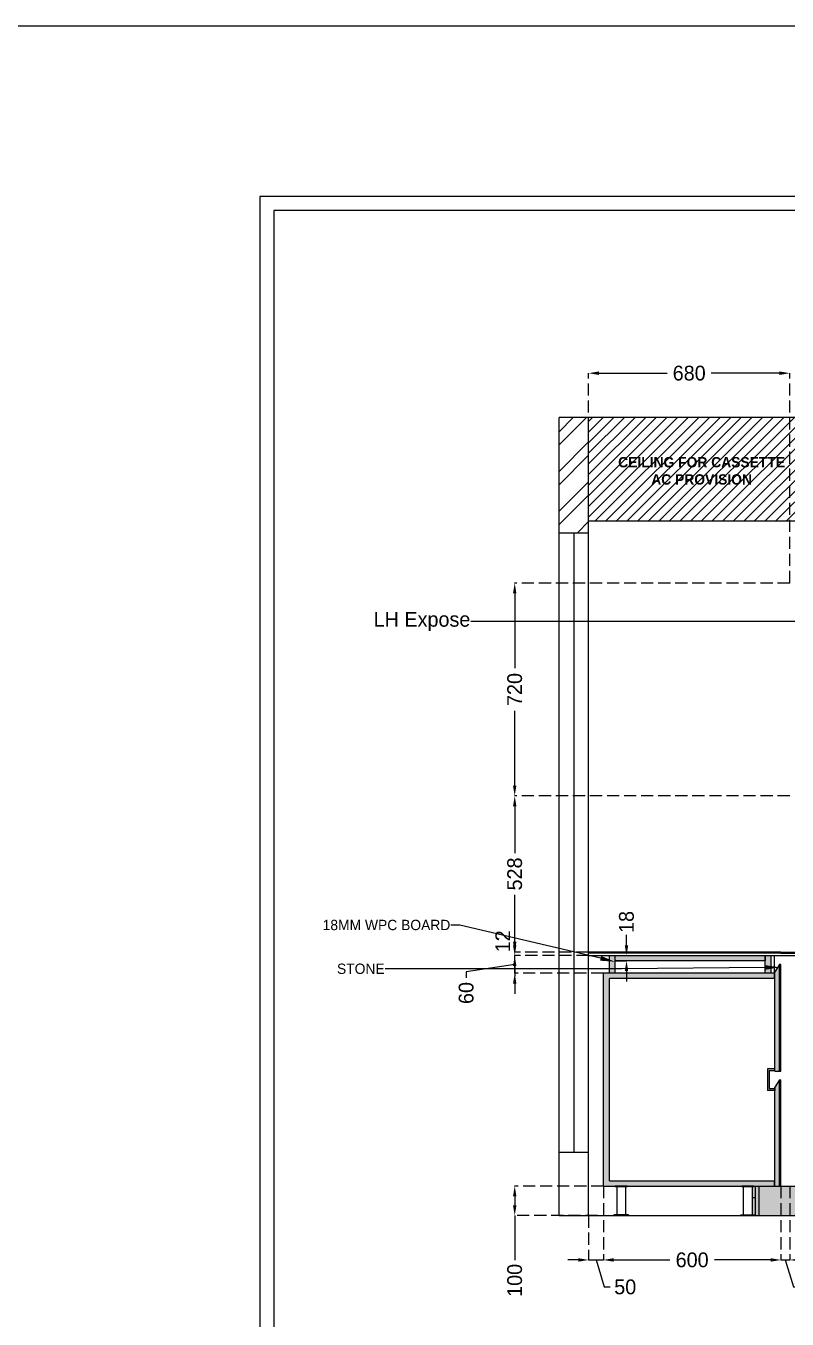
# Model space of a CAD drawing. Header units: millimetres. Extents: x -279428 to -243254, y -13605 to 1263.
# Drawn here: x -253285 to -250711, y -3112 to 1263 of the extents above; entities that cross this region are included whole.
import ezdxf
from ezdxf import colors
from ezdxf.entities.mleader import LeaderData, LeaderLine
from ezdxf.math import Vec2, Vec3

# ---------------------------------------------------------------- set-up
doc = ezdxf.new("R2010")
doc.units = ezdxf.units.MM
doc.linetypes.add('DGN Style 3', pattern=[57.66124, 41.1866, -16.47464])
for name, color, linetype in [('.', 7, 'Continuous'), ('Hatch', 251, 'Continuous'), ('kitchen line', 250, 'Continuous'), ('Measurement', 7, 'Continuous')]:
    doc.layers.add(name, color=color, linetype=linetype)
doc.layers.add('Text', color=7, linetype='Continuous', lineweight=0)
doc.styles.add('Kuche7', font='', dxfattribs={"height": 50})
doc.styles.get("Standard").update_dxf_attribs({"font": 'arial.ttf'})
doc.styles.get('Kuche7').set_extended_font_data('Montserrat')
doc.dimstyles.new('Kuche7', dxfattribs={"dimtxt": 50, "dimasz": 35, "dimexe": 0.18, "dimexo": 0.0625, "dimgap": 10, "dimtad": 0, "dimdec": 0, "dimzin": 0, "dimdsep": 46, "dimtxsty": 'Kuche7', "dimcen": 0.09, "dimclrd": 256, "dimclre": 254, "dimclrt": 1, "dimadec": 0, "dimazin": 0, "dimtfac": 1, "dimtdec": 0, "dimtofl": 0, "dimtmove": 0, "dimatfit": 3, "dimfxl": 1, "dimtolj": 1, "dimtzin": 0, "dimarcsym": 0})
pattern_1 = [(0, (-12286.505, -55548.752), (0, 6.985), [5.08, -1.905]), (90, (-12286.505, -55548.752), (-6.985, 4e-16), [5.08, -1.905])]

# ---------------------------------------------------------------- blocks, each defined once
blk = doc.blocks.new('*D35')
at = {"layer": 'Defpoints', "color": 0, "transparency": 16777216}
for p in [(-250702.2, 87.8), (-251382.2, -622.2), (-250702.2, -622.2)]:
    blk.add_point(p, dxfattribs=at)
at = {"layer": 'Measurement', "color": 254, "linetype": 'DGN Style 3', "lineweight": -2, "transparency": 16777216}
for p, q in [((-251382.2, -622.1), (-251382.2, 88)), ((-250702.2, -622.1), (-250702.2, 88))]:
    blk.add_line(p, q, dxfattribs=at)
at = {"layer": 'Measurement', "lineweight": -2, "transparency": 16777216}
for p, q in [((-251347.2, 87.8), (-251116.7, 87.8)), ((-250737.2, 87.8), (-250967.7, 87.8))]:
    blk.add_line(p, q, dxfattribs=at)
at = {"layer": 'Measurement', "transparency": 16777216}
for points in [[(-251347.2, 93.7), (-251347.2, 82), (-251382.2, 87.8)], [(-250737.2, 93.7), (-250737.2, 82), (-250702.2, 87.8)]]:
    blk.add_solid(points, dxfattribs=at)
at = {"layer": 'Measurement', "color": 1, "transparency": 16777216, "insert": (-251042.2, 87.8), "char_height": 50, "attachment_point": 5, "style": 'Kuche7'}
blk.add_mtext('\\A1;680', dxfattribs=at)
blk = doc.blocks.new('gdfg')
at = {"layer": 'kitchen line'}
for p, q in [((1063108.7, -251453.8), (1063148.7, -251453.8)), ((1063108.7, -251455.8), (1063108.7, -251453.8)), ((1063148.7, -251455.8), (1063108.7, -251455.8)), ((1063113.7, -251455.8), (1063113.7, -251551.8)), ((1063143.7, -251455.8), (1063143.7, -251551.8)), ((1063148.7, -251453.8), (1063148.7, -251455.8)), ((1063103.7, -251551.8), (1063153.7, -251551.8)), ((1063103.7, -251551.8), (1063103.7, -251553.8)), ((1063103.7, -251553.8), (1063153.7, -251553.8)), ((1063153.7, -251551.8), (1063153.7, -251553.8))]:
    blk.add_line(p, q, dxfattribs=at)
blk = doc.blocks.new('*D90')
at = {"layer": 'Defpoints', "color": 0, "transparency": 16777216}
for p in [(-251332.2, -2662.2), (-251382.2, -2762.2), (-251332.2, -2912.2)]:
    blk.add_point(p, dxfattribs=at)
at = {"layer": 'Measurement', "color": 254, "linetype": 'DGN Style 3', "lineweight": -2, "transparency": 16777216}
for p, q in [((-251332.2, -2662.2), (-251332.2, -2912.4)), ((-251382.2, -2762.2), (-251382.2, -2912.4))]:
    blk.add_line(p, q, dxfattribs=at)
at = {"layer": 'Measurement', "lineweight": -2, "transparency": 16777216}
for p, q in [((-251417.2, -2912.2), (-251452.2, -2912.2)), ((-251382.2, -2912.2), (-251332.2, -2912.2)), ((-251357.2, -2912.2), (-251329.7, -3003.6)), ((-251297.2, -2912.2), (-251262.2, -2912.2)), ((-251329.7, -3003.6), (-251309.7, -3003.6))]:
    blk.add_line(p, q, dxfattribs=at)
at = {"layer": 'Measurement', "transparency": 16777216}
for points in [[(-251417.2, -2906.3), (-251417.2, -2918), (-251382.2, -2912.2)], [(-251297.2, -2906.3), (-251297.2, -2918), (-251332.2, -2912.2)]]:
    blk.add_solid(points, dxfattribs=at)
at = {"layer": 'Measurement', "color": 1, "transparency": 16777216, "insert": (-251258.5, -3003.6), "char_height": 50, "attachment_point": 5, "style": 'Kuche7'}
blk.add_mtext('\\A1;50', dxfattribs=at)
blk = doc.blocks.new('*D91')
at = {"layer": 'Defpoints', "color": 0, "transparency": 16777216}
for p in [(-251332.2, -2662.2), (-250732.2, -2662.2), (-250732.2, -2912.2)]:
    blk.add_point(p, dxfattribs=at)
at = {"layer": 'Measurement', "color": 254, "linetype": 'DGN Style 3', "lineweight": -2, "transparency": 16777216}
for p, q in [((-251332.2, -2662.2), (-251332.2, -2912.4)), ((-250732.2, -2662.2), (-250732.2, -2912.4))]:
    blk.add_line(p, q, dxfattribs=at)
at = {"layer": 'Measurement', "lineweight": -2, "transparency": 16777216}
for p, q in [((-251297.2, -2912.2), (-251107.5, -2912.2)), ((-250767.2, -2912.2), (-250956.8, -2912.2))]:
    blk.add_line(p, q, dxfattribs=at)
at = {"layer": 'Measurement', "transparency": 16777216}
for points in [[(-251297.2, -2906.3), (-251297.2, -2918), (-251332.2, -2912.2)], [(-250767.2, -2906.3), (-250767.2, -2918), (-250732.2, -2912.2)]]:
    blk.add_solid(points, dxfattribs=at)
at = {"layer": 'Measurement', "color": 1, "transparency": 16777216, "insert": (-251032.2, -2912.2), "char_height": 50, "attachment_point": 5, "style": 'Kuche7'}
blk.add_mtext('\\A1;600', dxfattribs=at)
blk = doc.blocks.new('*D76')
at = {"layer": 'Defpoints', "color": 0, "transparency": 16777216}
for p in [(-250732.2, -2662.2), (-250702.2, -2662.2), (-250702.2, -2912.2)]:
    blk.add_point(p, dxfattribs=at)
at = {"layer": 'Measurement', "color": 254, "linetype": 'DGN Style 3', "lineweight": -2, "transparency": 16777216}
for p, q in [((-250732.2, -2662.2), (-250732.2, -2912.4)), ((-250702.2, -2662.2), (-250702.2, -2912.4))]:
    blk.add_line(p, q, dxfattribs=at)
at = {"layer": 'Measurement', "lineweight": -2, "transparency": 16777216}
for p, q in [((-250767.2, -2912.2), (-250802.2, -2912.2)), ((-250732.2, -2912.2), (-250702.2, -2912.2)), ((-250717.2, -2912.2), (-250689.7, -3003.6)), ((-250667.2, -2912.2), (-250632.2, -2912.2)), ((-250689.7, -3003.6), (-250669.7, -3003.6))]:
    blk.add_line(p, q, dxfattribs=at)
at = {"layer": 'Measurement', "transparency": 16777216}
for points in [[(-250767.2, -2906.3), (-250767.2, -2918), (-250732.2, -2912.2)], [(-250667.2, -2906.3), (-250667.2, -2918), (-250702.2, -2912.2)]]:
    blk.add_solid(points, dxfattribs=at)
at = {"layer": 'Measurement', "color": 1, "transparency": 16777216, "insert": (-250618.1, -3003.6), "char_height": 50, "attachment_point": 5, "style": 'Kuche7'}
blk.add_mtext('\\A1;30', dxfattribs=at)
blk = doc.blocks.new('*D82')
at = {"layer": 'Defpoints', "color": 0, "transparency": 16777216}
for p in [(-251632.2, -2662.2), (-251332.2, -2662.2), (-251352.2, -2762.2)]:
    blk.add_point(p, dxfattribs=at)
at = {"layer": 'Measurement', "color": 254, "linetype": 'DGN Style 3', "lineweight": -2, "transparency": 16777216}
for p, q in [((-251332.2, -2662.2), (-251632.4, -2662.2)), ((-251352.2, -2762.2), (-251632.4, -2762.2))]:
    blk.add_line(p, q, dxfattribs=at)
at = {"layer": 'Measurement', "lineweight": -2, "transparency": 16777216}
for p, q in [((-251632.2, -2697.2), (-251632.2, -2727.2)), ((-251632.2, -2762.2), (-251632.2, -2913.3))]:
    blk.add_line(p, q, dxfattribs=at)
at = {"layer": 'Measurement', "transparency": 16777216}
for points in [[(-251638, -2697.2), (-251626.4, -2697.2), (-251632.2, -2662.2)], [(-251638, -2727.2), (-251626.4, -2727.2), (-251632.2, -2762.2)]]:
    blk.add_solid(points, dxfattribs=at)
at = {"layer": 'Measurement', "color": 1, "transparency": 16777216, "insert": (-251632.2, -2981.3), "char_height": 50, "attachment_point": 5, "rotation": 90, "style": 'Kuche7'}
blk.add_mtext('\\A1;100', dxfattribs=at)
blk = doc.blocks.new('*D83')
at = {"layer": 'Defpoints', "color": 0, "transparency": 16777216}
for p in [(-251632.2, -1882.4), (-251382.2, -1882.4), (-251332.2, -1942.2)]:
    blk.add_point(p, dxfattribs=at)
at = {"layer": 'Measurement', "lineweight": -2, "transparency": 16777216}
for p, q in [((-251632.2, -1847.4), (-251632.2, -1812.4)), ((-251632.2, -1912.3), (-251796.3, -1937.4)), ((-251632.2, -1942.2), (-251632.2, -1882.4)), ((-251796.3, -1937.4), (-251796.3, -1957.4)), ((-251632.2, -1977.2), (-251632.2, -2012.2))]:
    blk.add_line(p, q, dxfattribs=at)
at = {"layer": 'Measurement', "color": 254, "linetype": 'DGN Style 3', "lineweight": -2, "transparency": 16777216}
for p, q in [((-251382.2, -1882.4), (-251632.4, -1882.4)), ((-251332.2, -1942.2), (-251632.4, -1942.2))]:
    blk.add_line(p, q, dxfattribs=at)
at = {"layer": 'Measurement', "transparency": 16777216}
for points in [[(-251638, -1847.4), (-251626.4, -1847.4), (-251632.2, -1882.4)], [(-251638, -1977.2), (-251626.4, -1977.2), (-251632.2, -1942.2)]]:
    blk.add_solid(points, dxfattribs=at)
at = {"layer": 'Measurement', "color": 1, "transparency": 16777216, "insert": (-251796.3, -2009.1), "char_height": 50, "attachment_point": 5, "rotation": 90, "style": 'Kuche7'}
blk.add_mtext('\\A1;60', dxfattribs=at)
blk = doc.blocks.new('*D84')
at = {"layer": 'Defpoints', "color": 0, "transparency": 16777216}
for p in [(-251632.2, -1870.4), (-251382.2, -1870.4), (-251382.2, -1882.4)]:
    blk.add_point(p, dxfattribs=at)
at = {"layer": 'Measurement', "lineweight": -2, "transparency": 16777216}
for p, q in [((-251632.2, -1835.4), (-251632.2, -1800.4)), ((-251632.2, -1917.4), (-251632.2, -1952.4))]:
    blk.add_line(p, q, dxfattribs=at)
at = {"layer": 'Measurement', "color": 254, "linetype": 'DGN Style 3', "lineweight": -2, "transparency": 16777216}
for p, q in [((-251382.2, -1870.4), (-251632.4, -1870.4)), ((-251382.2, -1882.4), (-251632.4, -1882.4))]:
    blk.add_line(p, q, dxfattribs=at)
at = {"layer": 'Measurement', "transparency": 16777216}
for points in [[(-251638, -1835.4), (-251626.4, -1835.4), (-251632.2, -1870.4)], [(-251638, -1917.4), (-251626.4, -1917.4), (-251632.2, -1882.4)]]:
    blk.add_solid(points, dxfattribs=at)
at = {"layer": 'Measurement', "color": 1, "transparency": 16777216, "insert": (-251672.6, -1834.3), "char_height": 50, "attachment_point": 5, "rotation": 90, "style": 'Kuche7'}
blk.add_mtext('\\A1;12', dxfattribs=at)
blk = doc.blocks.new('*D37')
at = {"layer": 'Defpoints', "color": 0, "transparency": 16777216}
for p in [(-251632.2, -1342.2), (-250702.2, -1342.2), (-251382.2, -1870.4)]:
    blk.add_point(p, dxfattribs=at)
at = {"layer": 'Measurement', "color": 254, "linetype": 'DGN Style 3', "lineweight": -2, "transparency": 16777216}
for p, q in [((-250702.2, -1342.2), (-251632.4, -1342.2)), ((-251382.2, -1870.4), (-251632.4, -1870.4))]:
    blk.add_line(p, q, dxfattribs=at)
at = {"layer": 'Measurement', "lineweight": -2, "transparency": 16777216}
for p, q in [((-251632.2, -1377.2), (-251632.2, -1535.5)), ((-251632.2, -1835.4), (-251632.2, -1677.1))]:
    blk.add_line(p, q, dxfattribs=at)
at = {"layer": 'Measurement', "transparency": 16777216}
for points in [[(-251638, -1377.2), (-251626.4, -1377.2), (-251632.2, -1342.2)], [(-251638, -1835.4), (-251626.4, -1835.4), (-251632.2, -1870.4)]]:
    blk.add_solid(points, dxfattribs=at)
at = {"layer": 'Measurement', "color": 1, "transparency": 16777216, "insert": (-251632.2, -1606.3), "char_height": 50, "attachment_point": 5, "rotation": 90, "style": 'Kuche7'}
blk.add_mtext('\\A1;528', dxfattribs=at)
blk = doc.blocks.new('*D86')
at = {"layer": 'Defpoints', "color": 0, "transparency": 16777216}
for p in [(-251632.2, -622.2), (-250702.2, -622.2), (-250702.2, -1342.2)]:
    blk.add_point(p, dxfattribs=at)
at = {"layer": 'Measurement', "color": 254, "linetype": 'DGN Style 3', "lineweight": -2, "transparency": 16777216}
for p, q in [((-250702.2, -622.2), (-251632.4, -622.2)), ((-250702.2, -1342.2), (-251632.4, -1342.2))]:
    blk.add_line(p, q, dxfattribs=at)
at = {"layer": 'Measurement', "lineweight": -2, "transparency": 16777216}
for p, q in [((-251632.2, -657.2), (-251632.2, -910.2)), ((-251632.2, -1307.2), (-251632.2, -1054.2))]:
    blk.add_line(p, q, dxfattribs=at)
at = {"layer": 'Measurement', "transparency": 16777216}
for points in [[(-251638, -657.2), (-251626.4, -657.2), (-251632.2, -622.2)], [(-251638, -1307.2), (-251626.4, -1307.2), (-251632.2, -1342.2)]]:
    blk.add_solid(points, dxfattribs=at)
at = {"layer": 'Measurement', "color": 1, "transparency": 16777216, "insert": (-251632.2, -982.2), "char_height": 50, "attachment_point": 5, "rotation": 90, "style": 'Kuche7'}
blk.add_mtext('\\A1;720', dxfattribs=at)
blk = doc.blocks.new('*D113')
at = {"layer": 'Defpoints', "color": 0, "transparency": 16777216}
for p in [(-251292.2, -1882.4), (-251292.2, -1900.1), (-251254.2, -1882.4)]:
    blk.add_point(p, dxfattribs=at)
at = {"layer": 'kitchen line', "lineweight": -2, "transparency": 16777216}
for p, q in [((-251254.2, -1847.4), (-251254.2, -1812.4)), ((-251254.2, -1935.1), (-251254.2, -1970.1))]:
    blk.add_line(p, q, dxfattribs=at)
at = {"layer": 'kitchen line', "color": 254, "linetype": 'DGN Style 3', "lineweight": -2, "transparency": 16777216}
for p, q in [((-251292.1, -1882.4), (-251254.1, -1882.4)), ((-251292.1, -1900.1), (-251254.1, -1900.1))]:
    blk.add_line(p, q, dxfattribs=at)
at = {"layer": 'kitchen line', "transparency": 16777216}
for points in [[(-251260.1, -1847.4), (-251248.4, -1847.4), (-251254.2, -1882.4)], [(-251260.1, -1935.1), (-251248.4, -1935.1), (-251254.2, -1900.1)]]:
    blk.add_solid(points, dxfattribs=at)
at = {"layer": 'kitchen line', "color": 1, "transparency": 16777216, "insert": (-251254.2, -1768.8), "char_height": 50, "attachment_point": 5, "rotation": 90, "style": 'Kuche7'}
blk.add_mtext('\\A1;18', dxfattribs=at)

msp = doc.modelspace()

# ---------------------------------------------------------------- hatches: boundary and pattern name
at = {"layer": '.'}
h = msp.add_hatch(color=8, dxfattribs=at)
h.dxf.hatch_style = 1
h.paths.add_polyline_path([(-250771.7, -2332.7), (-250752.2, -2332.7), (-250752.2, -2338.7), (-250777.7, -2338.7), (-250777.7, -2265.7), (-250752.2, -2265.7), (-250752.2, -2271.7), (-250771.7, -2271.7)])
h = msp.add_hatch()
h.set_pattern_fill('ANGLE', color=6)
h.set_pattern_definition([(0, (0, 0), (0, 6.985), [5.08, -1.905]), (90, (0, 0), (-6.985, 4e-16), [5.08, -1.905])])
h.paths.add_polyline_path([(-250785.2, -1882.4), (-251292.2, -1882.4), (-251292.2, -1900.1), (-250785.2, -1900.1)])
h.paths.add_polyline_path([(-251292.2, -1882.4), (-251312.2, -1882.4), (-251312.2, -1927.2), (-251292.2, -1927.2)])
h.paths.add_polyline_path([(-251292.2, -1927.2), (-251312.2, -1927.2), (-251312.2, -1942.2), (-251292.2, -1942.2)])
h.paths.add_polyline_path([(-250765.2, -1882.4), (-250785.2, -1882.4), (-250785.2, -1900.1), (-250785.2, -1942.2), (-250765.2, -1942.2)])
at = {"true_color": 0x636466}
h = msp.add_hatch(dxfattribs=at)
h.set_pattern_fill('ANGLE', color=251)
h.set_pattern_definition(pattern_1)
h.paths.add_polyline_path([(-250752.2, -2273.2), (-250736.2, -2273.2), (-250736.2, -1912.1), (-250736.9, -1912.1), (-250752.2, -1937.1)])
h.paths.add_polyline_path([(-250736.9, -2304.7), (-250752.2, -2327.9), (-250752.2, -2662.2), (-250736.2, -2662.2), (-250736.2, -2304.7)])
h = msp.add_hatch(dxfattribs=at)
h.set_pattern_fill('ANGLE', color=251)
h.set_pattern_definition(pattern_1)
h.paths.add_polyline_path([(-251312.2, -1960.2), (-250753.2, -1960.2), (-250753.2, -1942.2), (-251332.2, -1942.2), (-251332.2, -2662.2), (-250753.2, -2662.2), (-250753.2, -2644.2), (-251312.2, -2644.2)])
at = {"layer": 'Hatch', "transparency": 33554480}
h = msp.add_hatch(dxfattribs=at)
h.set_pattern_fill('ANSI31', color=3, scale=8)
h.set_pattern_definition([(45, (25471.096, 688.84), (-17.9605122, 17.9605122), [])])
h.paths.add_polyline_path([(-250622.3, -62), (-251382.2, -62.2), (-251382.2, -412.2), (-250622.2, -412.2), (-250622.3, -412)])
at = {"layer": 'kitchen line'}
h = msp.add_hatch(dxfattribs=at)
h.set_pattern_fill('ANSI32', color=8, scale=10)
h.set_pattern_definition([(45, (26133.13, 688.84), (-67.35192, 67.35192), []), (45, (26178.03, 688.84), (-67.35192, 67.35192), [])])
h.paths.add_polyline_path([(-251382.2, -62.2), (-251482.2, -62.2), (-251482.2, -452.2), (-251382.2, -452.2)])
h = msp.add_hatch(color=8, dxfattribs=at)
h.dxf.hatch_style = 1
h.paths.add_polyline_path([(-250819.2, -2762.2), (-250819.2, -2722.2), (-250829.2, -2722.2), (-250829.2, -2702.2), (-250819.2, -2702.2), (-250819.2, -2662.2), (-250807.2, -2662.2), (-250807.2, -2762.2)])
h = msp.add_hatch(color=9, dxfattribs=at)
h.dxf.hatch_style = 1
h.paths.add_polyline_path([(-247302.2, -2762.2), (-247302.2, -2662.2), (-250827.2, -2662.2), (-250827.2, -2762.2)])

# ---------------------------------------------------------------- linework, layer by layer
for p, q in [((-244712.2, -62.2), (-251482.2, -62.2)), ((-251482.2, -2762.2), (-251482.2, -62.2)), ((-251382.2, -2762.2), (-251382.2, -62.2)), ((-251382.1, -412.2, -0.6), (-250622.2, -412.2, 0.8)), ((-251482.2, -452.2), (-251382.2, -452.2)), ((-251432.2, -452.2), (-251432.2, -2547.2)), ((-250732.2, -1870.4), (-251382.2, -1870.4)), ((-250732.2, -1870.4), (-247290.2, -1870.4)), ((-251382.2, -1882.4), (-247302.2, -1882.4)), ((-251312.2, -1942.2), (-251312.2, -1882.4)), ((-251292.2, -1942.2), (-251292.2, -1882.4)), ((-250785.2, -1942.2), (-250785.2, -1882.4)), ((-250765.2, -1942.2), (-250765.2, -1882.4)), ((-250736.9, -2273.2), (-250736.9, -1912.1)), ((-250732.2, -1912.1), (-250736.2, -1912.1)), ((-250736.2, -1912.1), (-250736.2, -2273.2)), ((-250732.2, -2273.2), (-250732.2, -1912.1)), ((-250753.2, -1942.2), (-251332.2, -1942.2)), ((-251332.2, -2662.2), (-251332.2, -1942.2)), ((-251312.2, -2644.2), (-251312.2, -1960.2)), ((-250753.2, -1960.2), (-251312.2, -1960.2)), ((-250753.2, -1960.2), (-250753.2, -1942.2)), ((-250752.2, -2273.2), (-250752.2, -1937.1)), ((-250736.9, -2662.2), (-250736.9, -2302.7)), ((-250736.2, -2302.7), (-250736.2, -2662.2)), ((-250736.2, -2312.7), (-250736.2, -2662.2)), ((-250732.2, -2662.2), (-250732.2, -2302.7)), ((-250732.2, -2662.2), (-250732.2, -2312.7)), ((-250752.2, -2662.2), (-250752.2, -2332.7)), ((-251482.2, -2547.2), (-251382.2, -2547.2)), ((-251332.2, -2662.2), (-250753.2, -2662.2)), ((-251312.2, -2644.2), (-250753.2, -2644.2)), ((-250807.2, -2662.2), (-250807.2, -2762.2)), ((-250753.2, -2662.2), (-250753.2, -2644.2)), ((-250752.2, -2662.2), (-250732.2, -2662.2)), ((-250752.2, -2662.2), (-247302.2, -2662.2)), ((-251482.2, -2762.2), (-244712.2, -2762.2)), ((-251482.2, -2762.2), (-251382.2, -2762.2))]:
    msp.add_line(p, q)
for points in [[(-252494, 685.6), (-252494, -3960.4), (-243850.1, -3960.4), (-243850.1, 685.6)], [(-252446.3, 637.9), (-252446.3, -3912.7), (-243897.8, -3912.7), (-243897.8, 637.9)]]:
    msp.add_lwpolyline(points, close=True)
for p, q in [((-250732.2, -1874.4), (-251382.2, -1874.4)), ((-250732.2, -1874.4), (-247294.2, -1874.4)), ((-250753.2, -1942.2), (-250753.2, -1882.4)), ((-250777.7, -2265.7), (-250777.7, -2338.7)), ((-250752.2, -2265.7), (-250777.7, -2265.7)), ((-250771.7, -2271.7), (-250771.7, -2332.7)), ((-250771.7, -2271.7), (-250752.2, -2271.7)), ((-250752.2, -2271.7), (-250752.2, -2265.7)), ((-250752.2, -2273.2), (-250732.2, -2273.2)), ((-250736.9, -2302.7), (-250732.2, -2302.7)), ((-250752.2, -2338.7), (-250777.7, -2338.7)), ((-250771.7, -2332.7), (-250752.2, -2332.7)), ((-250752.2, -2332.7), (-250752.2, -2327.9)), ((-250752.2, -2332.7), (-250752.2, -2338.7)), ((-250824.2, -2662.2), (-250864.2, -2662.2)), ((-250864.2, -2662.2), (-250864.2, -2664.2)), ((-250864.2, -2664.2), (-250824.2, -2664.2)), ((-250859.2, -2664.2), (-250859.2, -2760.2)), ((-250829.2, -2664.2), (-250829.2, -2760.2)), ((-250824.2, -2664.2), (-250824.2, -2662.2)), ((-250819.2, -2662.2), (-250819.2, -2762.2)), ((-250819.2, -2702.2), (-250829.2, -2702.2)), ((-250819.2, -2760.2), (-250869.2, -2760.2)), ((-250869.2, -2760.2), (-250869.2, -2762.2)), ((-250819.2, -2762.2), (-250869.2, -2762.2)), ((-250819.2, -2760.2), (-250819.2, -2762.2))]:
    msp.add_line(p, q, dxfattribs=at)
for points in [[(-265216.1, 1262.9), (-243253.8, 1262.9), (-243253.8, -13604.8), (-265216.1, -13604.8)], [(-251292.2, -1882.4), (-250785.2, -1882.4), (-250785.2, -1900.1), (-251292.2, -1900.1)]]:
    msp.add_lwpolyline(points, close=True, dxfattribs=at)
at = {"layer": 'Measurement'}
for p, q in [((-250736.9, -1912.1), (-250752.2, -1937.1)), ((-250736.2, -1912.1), (-250736.9, -1912.1)), ((-250736.9, -2302.7), (-250752.2, -2327.9))]:
    msp.add_line(p, q, dxfattribs=at)

# ---------------------------------------------------------------- block references
at = {"layer": 'kitchen line', "xscale": -1}
msp.add_blockref('gdfg', (811856.5, 248791.7), dxfattribs=at)

# ---------------------------------------------------------------- texts
at = {"layer": 'Text', "color": 7, "ltscale": 150, "insert": (-251315.8, -195.8, -1), "char_height": 35, "attachment_point": 1}
msp.add_mtext_dynamic_manual_height_columns('\\pxqc;{\\fMontserrat|b1|i0|c0|p2;\\C1;CEILING FOR CASSETTE AC PROVISION}', width=631.144, gutter_width=12.5, heights=[0], dxfattribs=at)

# ---------------------------------------------------------------- dimensions: what is measured, and where the dimension line sits
at = {"layer": 'kitchen line'}
dim = msp.add_linear_dim(base=(-251254.2, -1882.4), p1=(-251292.2, -1900.1), p2=(-251292.2, -1882.4), angle=90, dimstyle='Kuche7', dxfattribs=at)
dim.commit()
dim.dimension.update_dxf_attribs({"geometry": '*D113', "text_midpoint": (-251254.2, -1768.8)})
at = {"layer": 'Measurement'}
dim = msp.add_linear_dim(base=(-250702.2, 87.8), p1=(-251382.2, -622.2), p2=(-250702.2, -622.2), dimstyle='Kuche7', dxfattribs=at)
dim.commit()
dim.dimension.update_dxf_attribs({"geometry": '*D35', "text_midpoint": (-251042.2, 87.8)})
for base, p1, p2, picture, middle in [((-251632.2, -622.2), (-250702.2, -1342.2), (-250702.2, -622.2), '*D86', (-251632.2, -982.2)), ((-251632.2, -1342.2), (-251382.2, -1870.4), (-250702.2, -1342.2), '*D37', (-251632.2, -1606.3)), ((-251632.2, -1870.4), (-251382.2, -1882.4), (-251382.2, -1870.4), '*D84', (-251672.6, -1834.3))]:
    dim = msp.add_linear_dim(base=base, p1=p1, p2=p2, angle=90, dimstyle='Kuche7', override={"dimtmove": 1}, dxfattribs=at)
    dim.commit()
    dim.dimension.update_dxf_attribs({"geometry": picture, "text_midpoint": middle})
dim = msp.add_linear_dim(base=(-251632.2, -1882.4), p1=(-251332.2, -1942.2), p2=(-251382.2, -1882.4), angle=90, dimstyle='Kuche7', override={"dimtmove": 1}, dxfattribs=at)
dim.commit()
dim.dimension.update_dxf_attribs({"geometry": '*D83', "text_midpoint": (-251796.3, -1967.4), "dimtype": 160})
dim = msp.add_linear_dim(base=(-251632.2, -2662.2), p1=(-251352.2, -2762.2), p2=(-251332.2, -2662.2), angle=90, dimstyle='Kuche7', dxfattribs=at)
dim.commit()
dim.dimension.update_dxf_attribs({"geometry": '*D82', "text_midpoint": (-251632.2, -2981.3), "dimtype": 160})
for base, p1, p2, picture, middle in [((-251332.2, -2912.2), (-251382.2, -2762.2), (-251332.2, -2662.2), '*D90', (-251299.7, -3003.6)), ((-250732.2, -2912.2), (-251332.2, -2662.2), (-250732.2, -2662.2), '*D91', (-251032.2, -2912.2)), ((-250702.2, -2912.2), (-250732.2, -2662.2), (-250702.2, -2662.2), '*D76', (-250659.7, -3003.6))]:
    dim = msp.add_linear_dim(base=base, p1=p1, p2=p2, dimstyle='Kuche7', override={"dimtmove": 1}, dxfattribs=at)
    dim.commit()
    dim.dimension.update_dxf_attribs({"geometry": picture, "text_midpoint": middle})

# ---------------------------------------------------------------- leaders
at = {"layer": 'kitchen line'}
ml = msp.add_multileader_mtext('Standard', dxfattribs=at)
ml.set_content('{\\fMontserrat|b0|i0|c0|p2;\\C1;LH Expose }', color=256)
ml.set_leader_properties()
ml.build(insert=Vec2(0, 0))
ml.multileader.update_dxf_attribs({"arrow_head_size": 50})
ctx = ml.context
ctx.base_point, ctx.char_height, ctx.arrow_head_size, ctx.plane_origin = Vec3(-252148.8, -751.8), 50, 50, Vec3(-249387.2, -751.8)
ctx.text_align_type = 2
notes = []
notes.append((ctx, [(0, (1, 1, 0), (-251772.2, -751.8), (-1, 0), 8, [(0, [(-250588.7, -751.8)], 0, [])])]))
ctx.mtext.insert, ctx.mtext.width, ctx.mtext.alignment, ctx.mtext.flow_direction = Vec3(-251782.2, -719.8), 940.969, 3, 5
ml = msp.add_multileader_mtext('Standard', dxfattribs=at)
ml.set_content('{\\fMontserrat|b0|i0|c0|p2;\\C1;18MM WPC BOARD}', color=256)
ml.set_leader_properties()
ml.build(insert=Vec2(0, 0))
ml.multileader.update_dxf_attribs({"arrow_head_size": 50})
ctx = ml.context
ctx.base_point, ctx.char_height, ctx.arrow_head_size, ctx.plane_origin = Vec3(-252340.9, -1779.1), 35, 50, Vec3(-249513.2, -1779.1)
ctx.text_align_type = 2
notes.append((ctx, [(0, (1, 1, 0), (-251818, -1779.1), (-1, 0), 29.9, [(0, [(-251293.1, -1903.2)], 0, [])])]))
ctx.mtext.insert, ctx.mtext.width, ctx.mtext.alignment, ctx.mtext.flow_direction = Vec3(-251849.9, -1761.4), 611.754, 3, 5
ml = msp.add_multileader_mtext('Standard', dxfattribs=at)
ml.set_content('{\\fMontserrat|b0|i0|c0|p2;\\C1;STONE}', color=256)
ml.set_leader_properties()
ml.build(insert=Vec2(0, 0))
ml.multileader.update_dxf_attribs({"arrow_head_size": 50})
ctx = ml.context
ctx.base_point, ctx.char_height, ctx.arrow_head_size, ctx.plane_origin = Vec3(-252244.1, -1927.2), 35, 50, Vec3(-248965.6, -1797.4)
ctx.text_align_type = 2
notes.append((ctx, [(0, (1, 1, 0), (-251270.4, -1927.2), (-1, 0), 799.6, [(0, [(-250736.9, -1922.2)], 0, [])])]))
ctx.mtext.insert, ctx.mtext.width, ctx.mtext.alignment, ctx.mtext.flow_direction = Vec3(-252072, -1909.5), 611.754, 3, 5
for ctx, leaders in notes:
    for number, flags, end, landing, length, lines in leaders:
        leader = LeaderData()
        leader.index, (leader.has_last_leader_line, leader.has_dogleg_vector, leader.attachment_direction) = number, flags
        leader.last_leader_point, leader.dogleg_vector, leader.dogleg_length = Vec3(end), Vec3(landing), length
        for number, points, colour, breaks in lines:
            line = LeaderLine()
            line.index, line.vertices, line.color, line.breaks = number, Vec3.list(points), colors.encode_raw_color(colour), breaks
            leader.lines.append(line)
        ctx.leaders.append(leader)

doc.saveas('drawing.dxf')
